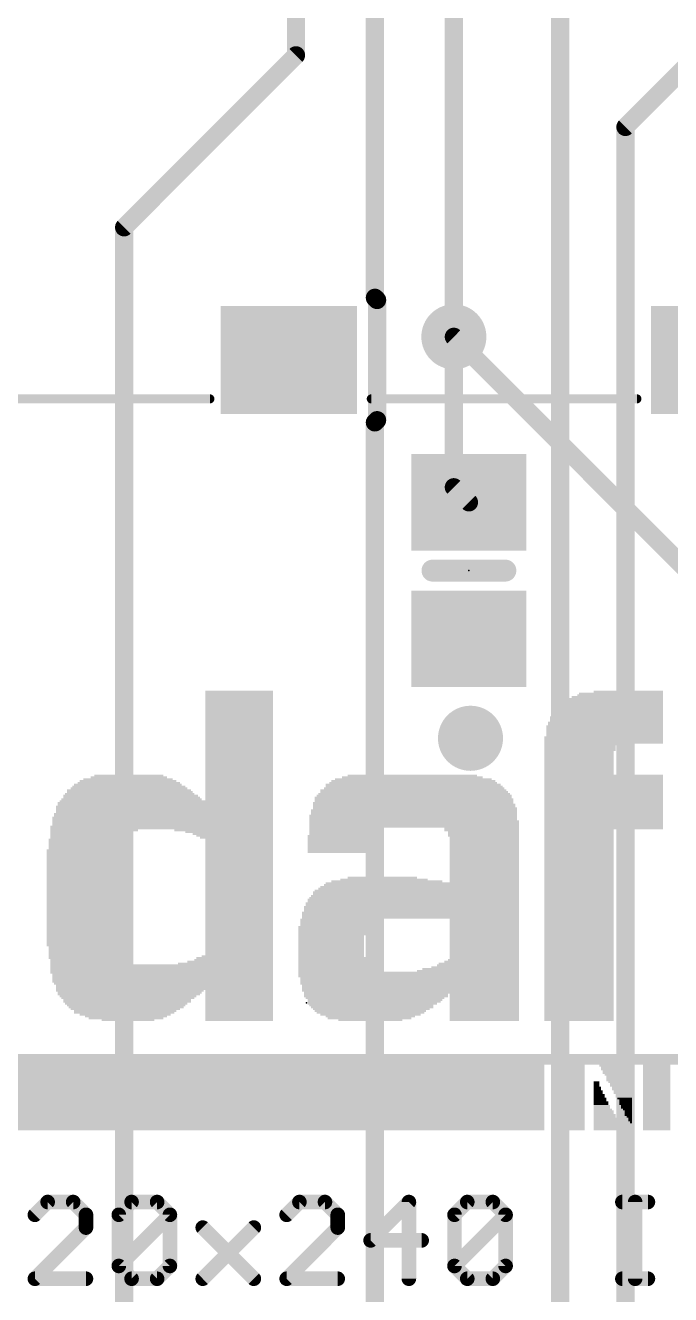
# Model space of a CAD drawing. Extents: x -0.1 to 35.7, y -0.1 to 59.2.
# Drawn here: x 13.23 to 22.22, y 30.23 to 47.9 of the extents above; entities that cross this region are included whole.
import ezdxf

# ---------------------------------------------------------------- set-up
doc = ezdxf.new("R2010")
doc.units = 0
for name, color, linetype in [('1', 12, 'CONTINUOUS'), ('16', 5, 'CONTINUOUS'), ('18', 110, 'CONTINUOUS'), ('21', 40, 'CONTINUOUS'), ('23', 40, 'CONTINUOUS'), ('24', 6, 'CONTINUOUS'), ('29', 253, 'CONTINUOUS')]:
    doc.layers.add(name, color=color, linetype=linetype)

# ---------------------------------------------------------------- blocks, each defined once
blk = doc.blocks.new('RECT')
blk.add_solid([(-0.5, -0.5), (0.5, -0.5), (-0.5, 0.5), (0.5, 0.5)])
blk = doc.blocks.new('ROUNDV')
at = {"const_width": 0.5}
blk.add_lwpolyline([(0, -0.25, 1), (0, 0.25, 1), (0, -0.25)], format="xyb", dxfattribs=at)

msp = doc.modelspace()

# ---------------------------------------------------------------- linework, layer by layer
at = {"layer": '1', "const_width": 0.254}
for points in [[(19.199, 53.837), (19.199, 43.561)], [(18.099, 53.437), (18.099, 44.104)], [(16.999, 53.037), (16.999, 47.479)], [(20.68, 52.04), (20.68, 24.913)], [(16.999, 47.479), (14.605, 45.085)], [(22.499, 47.391), (21.59, 46.482)], [(21.59, 29.9836), (21.59, 46.482)], [(14.605, 45.085), (14.605, 17.272)], [(18.099, 44.104), (18.1292, 44.0738)], [(18.1292, 44.0738), (18.1292, 42.4002)], [(19.199, 43.561), (19.199, 41.467)], [(18.1292, 42.4002), (18.099, 42.37)], [(18.099, 42.37), (18.099, 26.2748)], [(19.199, 41.467), (19.409, 41.257)]]:
    msp.add_lwpolyline(points, dxfattribs=at)
at = {"layer": '1', "const_width": 0.127}
for points in [[(16.9355, 47.479, 1), (17.0625, 47.479)], [(17.0439, 47.4341, 1), (16.9541, 47.5239)], [(21.6535, 46.482, 1), (21.5265, 46.482)], [(21.5451, 46.5269, 1), (21.6349, 46.4371)], [(14.6685, 45.085, 1), (14.5415, 45.085)], [(14.5601, 45.1299, 1), (14.6499, 45.0401)], [(18.1439, 44.1489, 1), (18.0541, 44.0591)], [(18.0355, 44.104, 1), (18.1625, 44.104)], [(18.1927, 44.0738, 1), (18.0657, 44.0738)], [(18.0843, 44.0289, 1), (18.1741, 44.1187)], [(19.2625, 43.561, 1), (19.1355, 43.561)], [(19.1355, 43.561, 1), (19.2625, 43.561)], [(18.1625, 42.37, 1), (18.0355, 42.37)], [(18.0541, 42.4149, 1), (18.1439, 42.3251)], [(18.0657, 42.4002, 1), (18.1927, 42.4002)], [(18.1741, 42.3553, 1), (18.0843, 42.4451)], [(19.2439, 41.5119, 1), (19.1541, 41.4221)], [(19.1355, 41.467, 1), (19.2625, 41.467)], [(19.3641, 41.2121, 1), (19.4539, 41.3019)]]:
    msp.add_lwpolyline(points, format="xyb", dxfattribs=at)
at = {"layer": '16', "const_width": 0.254}
msp.add_lwpolyline([(23.749, 39.011), (19.199, 43.561)], dxfattribs=at)
at = {"layer": '16', "const_width": 0.127}
msp.add_lwpolyline([(19.2439, 43.6059, 1), (19.1541, 43.5161)], format="xyb", dxfattribs=at)
at = {"layer": '21'}
for points, const_width in [([(15.799, 42.697), (10.749, 42.697)], 0.127), ([(21.749, 42.697), (18.049, 42.697)], 0.127), ([(19.917, 40.307), (18.901, 40.307)], 0.3048), ([(13.539, 31.5188), (13.3611, 31.3409)], 0.2032), ([(13.8949, 31.5188), (13.539, 31.5188)], 0.2032), ([(14.0729, 31.3409), (13.8949, 31.5188)], 0.2032), ([(14.5305, 31.3409), (14.7084, 31.5188)], 0.2032), ([(14.7084, 31.5188), (15.0643, 31.5188)], 0.2032), ([(15.0643, 31.5188), (15.2423, 31.3409)], 0.2032), ([(17.0472, 31.5188), (16.8693, 31.3409)], 0.2032), ([(17.4031, 31.5188), (17.0472, 31.5188)], 0.2032), ([(17.5811, 31.3409), (17.4031, 31.5188)], 0.2032), ([(18.5725, 31.5188), (18.0387, 30.985)], 0.2032), ([(18.5725, 30.4511), (18.5725, 31.5188)], 0.2032), ([(19.2081, 31.3409), (19.386, 31.5188)], 0.2032), ([(19.386, 31.5188), (19.7419, 31.5188)], 0.2032), ([(19.7419, 31.5188), (19.9199, 31.3409)], 0.2032), ([(21.5469, 31.5188), (21.9028, 31.5188)], 0.2032), ([(21.7248, 30.4511), (21.7248, 31.5188)], 0.2032), ([(14.0729, 31.1629), (14.0729, 31.3409)], 0.2032), ([(14.5305, 30.6291), (14.5305, 31.3409)], 0.2032), ([(14.5305, 30.6291), (15.2423, 31.3409)], 0.2032), ([(15.2423, 31.3409), (15.2423, 30.6291)], 0.2032), ([(17.5811, 31.1629), (17.5811, 31.3409)], 0.2032), ([(19.2081, 30.6291), (19.2081, 31.3409)], 0.2032), ([(19.2081, 30.6291), (19.9199, 31.3409)], 0.2032), ([(19.9199, 31.3409), (19.9199, 30.6291)], 0.2032), ([(13.3611, 30.4511), (14.0729, 31.1629)], 0.2032), ([(15.6999, 31.1629), (16.4117, 30.4511)], 0.2032), ([(15.6999, 30.4511), (16.4117, 31.1629)], 0.2032), ([(16.8693, 30.4511), (17.5811, 31.1629)], 0.2032), ([(18.0387, 30.985), (18.7505, 30.985)], 0.2032), ([(14.7084, 30.4511), (14.5305, 30.6291)], 0.2032), ([(15.2423, 30.6291), (15.0643, 30.4511)], 0.2032), ([(19.386, 30.4511), (19.2081, 30.6291)], 0.2032), ([(19.9199, 30.6291), (19.7419, 30.4511)], 0.2032), ([(14.0729, 30.4511), (13.3611, 30.4511)], 0.2032), ([(15.0643, 30.4511), (14.7084, 30.4511)], 0.2032), ([(17.5811, 30.4511), (16.8693, 30.4511)], 0.2032), ([(19.7419, 30.4511), (19.386, 30.4511)], 0.2032), ([(21.5469, 30.4511), (21.9028, 30.4511)], 0.2032)]:
    msp.add_lwpolyline(points, dxfattribs=dict(at, const_width=const_width))
for points, const_width in [([(15.799, 42.6653, 1), (15.799, 42.7288)], 0.0635), ([(18.049, 42.7288, 1), (18.049, 42.6653)], 0.0635), ([(21.749, 42.6653, 1), (21.749, 42.7288)], 0.0635), ([(18.901, 40.3832, 1), (18.901, 40.2308)], 0.1524), ([(19.917, 40.2308, 1), (19.917, 40.3832)], 0.1524), ([(13.539, 31.5696, 1), (13.539, 31.468)], 0.1016), ([(13.575, 31.4829, 1), (13.5031, 31.5547)], 0.1016), ([(13.9309, 31.5547, 1), (13.859, 31.4829)], 0.1016), ([(13.8949, 31.468, 1), (13.8949, 31.5696)], 0.1016), ([(14.7084, 31.5696, 1), (14.7084, 31.468)], 0.1016), ([(14.7444, 31.4829, 1), (14.6725, 31.5547)], 0.1016), ([(15.1003, 31.5547, 1), (15.0284, 31.4829)], 0.1016), ([(15.0643, 31.468, 1), (15.0643, 31.5696)], 0.1016), ([(17.0472, 31.5696, 1), (17.0472, 31.468)], 0.1016), ([(17.0831, 31.4829, 1), (17.0113, 31.5547)], 0.1016), ([(17.4391, 31.5547, 1), (17.3672, 31.4829)], 0.1016), ([(17.4031, 31.468, 1), (17.4031, 31.5696)], 0.1016), ([(18.6233, 31.5188, 1), (18.5217, 31.5188)], 0.1016), ([(18.6085, 31.4829, 1), (18.5366, 31.5547)], 0.1016), ([(19.386, 31.5696, 1), (19.386, 31.468)], 0.1016), ([(19.4219, 31.4829, 1), (19.3501, 31.5547)], 0.1016), ([(19.7778, 31.5547, 1), (19.706, 31.4829)], 0.1016), ([(19.7419, 31.468, 1), (19.7419, 31.5696)], 0.1016), ([(21.5469, 31.5696, 1), (21.5469, 31.468)], 0.1016), ([(21.7756, 31.5188, 1), (21.674, 31.5188)], 0.1016), ([(21.9028, 31.468, 1), (21.9028, 31.5696)], 0.1016), ([(13.3252, 31.3768, 1), (13.397, 31.3049)], 0.1016), ([(14.1237, 31.3409, 1), (14.0221, 31.3409)], 0.1016), ([(14.037, 31.3049, 1), (14.1088, 31.3768)], 0.1016), ([(14.5813, 31.3409, 1), (14.4797, 31.3409)], 0.1016), ([(14.4946, 31.3768, 1), (14.5664, 31.3049)], 0.1016), ([(15.2931, 31.3409, 1), (15.1915, 31.3409)], 0.1016), ([(15.2782, 31.3049, 1), (15.2064, 31.3768)], 0.1016), ([(15.2064, 31.3049, 1), (15.2782, 31.3768)], 0.1016), ([(16.8334, 31.3768, 1), (16.9052, 31.3049)], 0.1016), ([(17.6319, 31.3409, 1), (17.5303, 31.3409)], 0.1016), ([(17.5452, 31.3049, 1), (17.617, 31.3768)], 0.1016), ([(19.2589, 31.3409, 1), (19.1573, 31.3409)], 0.1016), ([(19.1722, 31.3768, 1), (19.244, 31.3049)], 0.1016), ([(19.9707, 31.3409, 1), (19.8691, 31.3409)], 0.1016), ([(19.9558, 31.3049, 1), (19.884, 31.3768)], 0.1016), ([(19.884, 31.3049, 1), (19.9558, 31.3768)], 0.1016), ([(14.0221, 31.1629, 1), (14.1237, 31.1629)], 0.1016), ([(14.1088, 31.127, 1), (14.037, 31.1988)], 0.1016), ([(15.7358, 31.1988, 1), (15.664, 31.127)], 0.1016), ([(16.4476, 31.127, 1), (16.3758, 31.1988)], 0.1016), ([(17.5303, 31.1629, 1), (17.6319, 31.1629)], 0.1016), ([(17.617, 31.127, 1), (17.5452, 31.1988)], 0.1016), ([(18.0387, 31.0358, 1), (18.0387, 30.9342)], 0.1016), ([(18.0028, 31.0209, 1), (18.0746, 30.949)], 0.1016), ([(18.7505, 30.9342, 1), (18.7505, 31.0358)], 0.1016), ([(14.5664, 30.665, 1), (14.4946, 30.5931)], 0.1016), ([(14.4946, 30.665, 1), (14.5664, 30.5931)], 0.1016), ([(14.4797, 30.6291, 1), (14.5813, 30.6291)], 0.1016), ([(15.1915, 30.6291, 1), (15.2931, 30.6291)], 0.1016), ([(15.2782, 30.5931, 1), (15.2064, 30.665)], 0.1016), ([(19.244, 30.665, 1), (19.1722, 30.5931)], 0.1016), ([(19.1722, 30.665, 1), (19.244, 30.5931)], 0.1016), ([(19.1573, 30.6291, 1), (19.2589, 30.6291)], 0.1016), ([(19.8691, 30.6291, 1), (19.9707, 30.6291)], 0.1016), ([(19.9558, 30.5931, 1), (19.884, 30.665)], 0.1016), ([(13.3611, 30.5019, 1), (13.3611, 30.4003)], 0.1016), ([(13.3252, 30.487, 1), (13.397, 30.4152)], 0.1016), ([(14.0729, 30.4003, 1), (14.0729, 30.5019)], 0.1016), ([(14.7084, 30.5019, 1), (14.7084, 30.4003)], 0.1016), ([(14.6725, 30.4152, 1), (14.7444, 30.487)], 0.1016), ([(15.0284, 30.487, 1), (15.1003, 30.4152)], 0.1016), ([(15.0643, 30.4003, 1), (15.0643, 30.5019)], 0.1016), ([(15.664, 30.487, 1), (15.7358, 30.4152)], 0.1016), ([(16.3758, 30.4152, 1), (16.4476, 30.487)], 0.1016), ([(16.8693, 30.5019, 1), (16.8693, 30.4003)], 0.1016), ([(16.8334, 30.487, 1), (16.9052, 30.4152)], 0.1016), ([(17.5811, 30.4003, 1), (17.5811, 30.5019)], 0.1016), ([(18.5217, 30.4511, 1), (18.6233, 30.4511)], 0.1016), ([(19.386, 30.5019, 1), (19.386, 30.4003)], 0.1016), ([(19.3501, 30.4152, 1), (19.4219, 30.487)], 0.1016), ([(19.706, 30.487, 1), (19.7778, 30.4152)], 0.1016), ([(19.7419, 30.4003, 1), (19.7419, 30.5019)], 0.1016), ([(21.5469, 30.5019, 1), (21.5469, 30.4003)], 0.1016), ([(21.674, 30.4511, 1), (21.7756, 30.4511)], 0.1016), ([(21.9028, 30.4003, 1), (21.9028, 30.5019)], 0.1016)]:
    msp.add_lwpolyline(points, format="xyb", dxfattribs=dict(at, const_width=const_width))
at = {"layer": '23'}
msp.add_point((19.409, 40.307), dxfattribs=at)
at = {"layer": '24'}
msp.add_point((17.145, 34.29), dxfattribs=at)

# ---------------------------------------------------------------- block references
at = {"layer": '1', "rotation": 270}
for p, xscale, yscale in [((16.899, 43.237), 1.4, 1.8), ((22.899, 43.237), 1.4, 1.8), ((19.409, 41.257), 1.24, 1.5), ((19.409, 39.357), 1.24, 1.5)]:
    msp.add_blockref('RECT', p, dxfattribs=dict(at, xscale=xscale, yscale=yscale))
at = {"layer": '18', "xscale": 0.9064, "yscale": 0.9064}
for p in [(19.199, 43.561), (19.199, 43.561), (19.431, 37.973), (19.431, 37.973)]:
    msp.add_blockref('ROUNDV', p, dxfattribs=at)
at = {"layer": '21', "yscale": 0.0254}
for p, xscale in [((16.2072, 38.623), 0.9398), ((16.2072, 38.5976), 0.9398), ((16.2072, 38.5722), 0.9398), ((16.2072, 38.5468), 0.9398), ((16.2072, 38.5214), 0.9398), ((21.4396, 38.5214), 1.3462), ((21.4777, 38.5468), 1.27), ((21.5158, 38.5722), 1.1938), ((21.5285, 38.5976), 1.1684), ((21.6301, 38.623), 0.9652), ((16.2072, 38.496), 0.9398), ((16.2072, 38.4706), 0.9398), ((16.2072, 38.4452), 0.9398), ((16.2072, 38.4198), 0.9398), ((16.2072, 38.3944), 0.9398), ((16.2072, 38.369), 0.9398), ((16.2072, 38.3436), 0.9398), ((21.3507, 38.3436), 1.524), ((21.3634, 38.369), 1.4986), ((21.3761, 38.3944), 1.4732), ((21.3888, 38.4198), 1.4478), ((21.4015, 38.4452), 1.4224), ((21.4142, 38.4706), 1.397), ((21.4396, 38.496), 1.3462), ((16.2072, 38.3182), 0.9398), ((16.2072, 38.2928), 0.9398), ((16.2072, 38.2674), 0.9398), ((16.2072, 38.242), 0.9398), ((16.2072, 38.2166), 0.9398), ((16.2072, 38.1912), 0.9398), ((16.2072, 38.1658), 0.9398), ((21.3126, 38.1912), 1.6002), ((21.3126, 38.1658), 1.6002), ((21.3253, 38.2674), 1.5748), ((21.3253, 38.242), 1.5748), ((21.3253, 38.2166), 1.5748), ((21.338, 38.3182), 1.5494), ((21.338, 38.2928), 1.5494), ((16.2072, 38.1404), 0.9398), ((16.2072, 38.115), 0.9398), ((16.2072, 38.0896), 0.9398), ((16.2072, 38.0642), 0.9398), ((16.2072, 38.0388), 0.9398), ((16.2072, 38.0134), 0.9398), ((16.2072, 37.988), 0.9398), ((21.2872, 37.988), 1.651), ((21.2999, 38.1404), 1.6256), ((21.2999, 38.115), 1.6256), ((21.2999, 38.0896), 1.6256), ((21.2999, 38.0642), 1.6256), ((21.2999, 38.0388), 1.6256), ((21.2999, 38.0134), 1.6256), ((16.2072, 37.9626), 0.9398), ((16.2072, 37.9372), 0.9398), ((16.2072, 37.9118), 0.9398), ((16.2072, 37.8864), 0.9398), ((16.2072, 37.861), 0.9398), ((16.2072, 37.8356), 0.9398), ((16.2072, 37.8102), 0.9398), ((21.2872, 37.9626), 1.651), ((21.2872, 37.9372), 1.651), ((21.2872, 37.9118), 1.651), ((20.9951, 37.8864), 1.0668), ((20.957, 37.861), 0.9906), ((20.957, 37.8356), 0.9906), ((20.957, 37.8102), 0.9906), ((16.2072, 37.7848), 0.9398), ((16.2072, 37.7594), 0.9398), ((16.2072, 37.734), 0.9398), ((16.2072, 37.7086), 0.9398), ((16.2072, 37.6832), 0.9398), ((16.2072, 37.6578), 0.9398), ((16.2072, 37.6324), 0.9398), ((20.9443, 37.7848), 0.9652), ((20.9443, 37.7594), 0.9652), ((20.9443, 37.734), 0.9652), ((20.9443, 37.7086), 0.9652), ((20.9443, 37.6832), 0.9652), ((20.9443, 37.6578), 0.9652), ((20.9443, 37.6324), 0.9652), ((14.6705, 37.4546), 0.9652), ((16.2072, 37.607), 0.9398), ((16.2072, 37.5816), 0.9398), ((16.2072, 37.5562), 0.9398), ((16.2072, 37.5308), 0.9398), ((16.2072, 37.5054), 0.9398), ((16.2072, 37.48), 0.9398), ((16.2072, 37.4546), 0.9398), ((18.6202, 37.4546), 1.8034), ((20.9443, 37.607), 0.9652), ((20.9443, 37.5816), 0.9652), ((20.9443, 37.5562), 0.9652), ((20.9443, 37.5308), 0.9652), ((20.9443, 37.5054), 0.9652), ((20.9443, 37.48), 0.9652), ((21.2872, 37.4546), 1.651), ((14.6705, 37.2768), 1.6256), ((14.6705, 37.3022), 1.5748), ((14.6578, 37.3276), 1.4986), ((14.6705, 37.353), 1.4224), ((14.6578, 37.3784), 1.3462), ((14.6578, 37.4038), 1.2446), ((14.6705, 37.4292), 1.0668), ((16.2072, 37.4292), 0.9398), ((16.2072, 37.4038), 0.9398), ((16.2072, 37.3784), 0.9398), ((16.2072, 37.353), 0.9398), ((16.2072, 37.3276), 0.9398), ((16.2072, 37.3022), 0.9398), ((16.2072, 37.2768), 0.9398), ((18.6456, 37.2768), 2.5146), ((18.6329, 37.3276), 2.4384), ((18.6456, 37.3022), 2.4638), ((18.6329, 37.353), 2.3368), ((18.6329, 37.3784), 2.286), ((18.6329, 37.4038), 2.1844), ((18.6202, 37.4292), 1.9558), ((21.2872, 37.4292), 1.651), ((21.2872, 37.4038), 1.651), ((21.2872, 37.3784), 1.651), ((21.2872, 37.353), 1.651), ((21.2872, 37.3276), 1.651), ((21.2872, 37.3022), 1.651), ((21.2872, 37.2768), 1.651), ((15.1912, 37.099), 2.9718), ((14.7086, 37.1244), 1.9558), ((14.6959, 37.1752), 1.8796), ((14.7086, 37.1498), 1.905), ((14.6832, 37.2006), 1.8034), ((14.6705, 37.2514), 1.7272), ((14.6832, 37.226), 1.7526), ((16.2072, 37.2514), 0.9398), ((16.2072, 37.226), 0.9398), ((16.2072, 37.2006), 0.9398), ((16.2072, 37.1752), 0.9398), ((16.2072, 37.1498), 0.9398), ((16.2072, 37.1244), 0.9398), ((18.6329, 37.1498), 2.7432), ((18.6456, 37.1244), 2.7686), ((18.6456, 37.099), 2.7686), ((18.6456, 37.1752), 2.7178), ((18.6456, 37.2006), 2.667), ((18.6329, 37.2514), 2.5908), ((18.6456, 37.226), 2.6162), ((21.2872, 37.2514), 1.651), ((21.2872, 37.226), 1.651), ((21.2872, 37.2006), 1.651), ((21.2872, 37.1752), 1.651), ((21.2872, 37.1498), 1.651), ((21.2872, 37.1244), 1.651), ((21.2872, 37.099), 1.651), ((15.1531, 36.9212), 3.048), ((15.1658, 37.0228), 3.0226), ((15.1658, 36.9974), 3.0226), ((15.1658, 36.972), 3.0226), ((15.1658, 36.9466), 3.0226), ((15.1785, 37.0736), 2.9972), ((15.1785, 37.0482), 2.9972), ((18.6456, 36.972), 2.8702), ((18.6456, 36.9466), 2.8702), ((18.6456, 36.9212), 2.8702), ((18.6329, 37.0736), 2.794), ((18.6456, 37.0482), 2.8194), ((18.6456, 37.0228), 2.8194), ((18.6583, 36.9974), 2.8448), ((21.2872, 37.0736), 1.651), ((21.2872, 37.0482), 1.651), ((21.2872, 37.0228), 1.651), ((21.2872, 36.9974), 1.651), ((21.2872, 36.972), 1.651), ((21.2872, 36.9466), 1.651), ((21.2872, 36.9212), 1.651), ((15.1277, 36.7434), 3.0988), ((15.1404, 36.8704), 3.0734), ((15.1404, 36.845), 3.0734), ((15.1404, 36.8196), 3.0734), ((15.1404, 36.7942), 3.0734), ((15.1404, 36.7688), 3.0734), ((15.1531, 36.8958), 3.048), ((18.6329, 36.8958), 2.8956), ((18.6329, 36.8704), 2.8956), ((18.6329, 36.845), 2.8956), ((18.6456, 36.8196), 2.921), ((18.6456, 36.7942), 2.921), ((18.6456, 36.7688), 2.921), ((18.6456, 36.7434), 2.921), ((21.2872, 36.8958), 1.651), ((21.2872, 36.8704), 1.651), ((21.2872, 36.845), 1.651), ((21.2872, 36.8196), 1.651), ((21.2872, 36.7942), 1.651), ((21.2872, 36.7688), 1.651), ((21.2872, 36.7434), 1.651), ((14.0482, 36.5656), 0.9906), ((15.1277, 36.718), 3.0988), ((14.1879, 36.6926), 1.2192), ((14.1117, 36.6672), 1.0668), ((14.099, 36.6418), 1.0414), ((14.0863, 36.6164), 1.016), ((14.0736, 36.591), 0.9906), ((15.9913, 36.6926), 1.3716), ((16.0675, 36.6672), 1.2192), ((16.1183, 36.6418), 1.1176), ((16.1437, 36.6164), 1.0668), ((16.1691, 36.591), 1.016), ((16.2072, 36.5656), 0.9398), ((17.6296, 36.6164), 0.9398), ((17.6296, 36.591), 0.9398), ((17.6296, 36.5656), 0.9398), ((17.6804, 36.718), 0.9906), ((17.6677, 36.6926), 0.9652), ((17.655, 36.6672), 0.9398), ((17.6423, 36.6418), 0.9144), ((19.5854, 36.718), 1.0414), ((19.5854, 36.6926), 1.0414), ((19.6108, 36.6672), 0.9906), ((19.6108, 36.6418), 0.9906), ((19.6108, 36.6164), 0.9906), ((19.6235, 36.591), 0.9652), ((19.6235, 36.5656), 0.9652), ((21.2872, 36.718), 1.651), ((20.9443, 36.6926), 0.9652), ((20.9443, 36.6672), 0.9652), ((20.9443, 36.6418), 0.9652), ((20.9443, 36.6164), 0.9652), ((20.9443, 36.591), 0.9652), ((20.9443, 36.5656), 0.9652), ((14.0101, 36.4132), 0.9652), ((14.0101, 36.3878), 0.9652), ((14.0482, 36.5402), 0.9906), ((14.0482, 36.5148), 0.9906), ((14.0355, 36.4894), 0.9652), ((14.0355, 36.464), 0.9652), ((14.0355, 36.4386), 0.9652), ((16.2072, 36.5402), 0.9398), ((16.2072, 36.5148), 0.9398), ((16.2072, 36.4894), 0.9398), ((16.2072, 36.464), 0.9398), ((16.2072, 36.4386), 0.9398), ((16.2072, 36.4132), 0.9398), ((16.2072, 36.3878), 0.9398), ((17.6296, 36.5402), 0.9398), ((17.6169, 36.5148), 0.9144), ((17.6169, 36.4894), 0.9144), ((17.6169, 36.464), 0.9144), ((17.6169, 36.4386), 0.9144), ((17.6169, 36.4132), 0.9144), ((17.6169, 36.3878), 0.9144), ((19.6235, 36.5402), 0.9652), ((19.6235, 36.5148), 0.9652), ((19.6235, 36.4894), 0.9652), ((19.6235, 36.464), 0.9652), ((19.6235, 36.4386), 0.9652), ((19.6235, 36.4132), 0.9652), ((19.6235, 36.3878), 0.9652), ((20.9443, 36.5402), 0.9652), ((20.9443, 36.5148), 0.9652), ((20.9443, 36.4894), 0.9652), ((20.9443, 36.464), 0.9652), ((20.9443, 36.4386), 0.9652), ((20.9443, 36.4132), 0.9652), ((20.9443, 36.3878), 0.9652), ((14.0101, 36.3624), 0.9652), ((14.0101, 36.337), 0.9652), ((14.0101, 36.3116), 0.9652), ((14.0101, 36.2862), 0.9652), ((14.0101, 36.2608), 0.9652), ((14.0101, 36.2354), 0.9652), ((14.0101, 36.21), 0.9652), ((16.2072, 36.3624), 0.9398), ((16.2072, 36.337), 0.9398), ((16.2072, 36.3116), 0.9398), ((16.2072, 36.2862), 0.9398), ((16.2072, 36.2608), 0.9398), ((16.2072, 36.2354), 0.9398), ((16.2072, 36.21), 0.9398), ((19.6235, 36.3624), 0.9652), ((19.6235, 36.337), 0.9652), ((19.6235, 36.3116), 0.9652), ((19.6235, 36.2862), 0.9652), ((19.6235, 36.2608), 0.9652), ((19.6235, 36.2354), 0.9652), ((19.6235, 36.21), 0.9652), ((20.9443, 36.3624), 0.9652), ((20.9443, 36.337), 0.9652), ((20.9443, 36.3116), 0.9652), ((20.9443, 36.2862), 0.9652), ((20.9443, 36.2608), 0.9652), ((20.9443, 36.2354), 0.9652), ((20.9443, 36.21), 0.9652), ((14.0101, 36.1846), 0.9652), ((14.0101, 36.1592), 0.9652), ((14.0101, 36.1338), 0.9652), ((14.0101, 36.1084), 0.9652), ((14.0101, 36.083), 0.9652), ((14.0101, 36.0576), 0.9652), ((14.0101, 36.0322), 0.9652), ((16.2072, 36.1846), 0.9398), ((16.2072, 36.1592), 0.9398), ((16.2072, 36.1338), 0.9398), ((16.2072, 36.1084), 0.9398), ((16.2072, 36.083), 0.9398), ((16.2072, 36.0576), 0.9398), ((16.2072, 36.0322), 0.9398), ((18.2011, 36.0322), 0.9652), ((19.6235, 36.1846), 0.9652), ((19.6235, 36.1592), 0.9652), ((19.6235, 36.1338), 0.9652), ((19.6235, 36.1084), 0.9652), ((19.6235, 36.083), 0.9652), ((19.6235, 36.0576), 0.9652), ((19.6235, 36.0322), 0.9652), ((20.9443, 36.1846), 0.9652), ((20.9443, 36.1592), 0.9652), ((20.9443, 36.1338), 0.9652), ((20.9443, 36.1084), 0.9652), ((20.9443, 36.083), 0.9652), ((20.9443, 36.0576), 0.9652), ((20.9443, 36.0322), 0.9652), ((14.0101, 36.0068), 0.9652), ((14.0101, 35.9814), 0.9652), ((14.0101, 35.956), 0.9652), ((14.0101, 35.9306), 0.9652), ((14.0101, 35.9052), 0.9652), ((14.0101, 35.8798), 0.9652), ((14.0101, 35.8544), 0.9652), ((16.2072, 36.0068), 0.9398), ((16.2072, 35.9814), 0.9398), ((16.2072, 35.956), 0.9398), ((16.2072, 35.9306), 0.9398), ((16.2072, 35.9052), 0.9398), ((16.2072, 35.8798), 0.9398), ((16.2072, 35.8544), 0.9398), ((18.6837, 35.8544), 2.8448), ((18.7091, 35.8798), 2.794), ((18.7218, 35.9052), 2.7686), ((18.7472, 35.9306), 2.7178), ((18.7599, 35.956), 2.6924), ((18.2646, 35.9814), 1.5494), ((18.2265, 36.0068), 1.2192), ((19.6235, 36.0068), 0.9652), ((19.6235, 35.9814), 0.9652), ((20.9443, 36.0068), 0.9652), ((20.9443, 35.9814), 0.9652), ((20.9443, 35.956), 0.9652), ((20.9443, 35.9306), 0.9652), ((20.9443, 35.9052), 0.9652), ((20.9443, 35.8798), 0.9652), ((20.9443, 35.8544), 0.9652), ((14.0101, 35.829), 0.9652), ((14.0101, 35.8036), 0.9652), ((14.0101, 35.7782), 0.9652), ((14.0101, 35.7528), 0.9652), ((14.0101, 35.7274), 0.9652), ((14.0101, 35.702), 0.9652), ((14.0101, 35.6766), 0.9652), ((16.2072, 35.829), 0.9398), ((16.2072, 35.8036), 0.9398), ((16.2072, 35.7782), 0.9398), ((16.2072, 35.7528), 0.9398), ((16.2072, 35.7274), 0.9398), ((16.2072, 35.702), 0.9398), ((16.2072, 35.6766), 0.9398), ((18.6202, 35.6766), 2.9718), ((18.6329, 35.7274), 2.9464), ((18.6329, 35.702), 2.9464), ((18.6456, 35.7528), 2.921), ((18.6583, 35.7782), 2.8956), ((18.671, 35.829), 2.8702), ((18.671, 35.8036), 2.8702), ((20.9443, 35.829), 0.9652), ((20.9443, 35.8036), 0.9652), ((20.9443, 35.7782), 0.9652), ((20.9443, 35.7528), 0.9652), ((20.9443, 35.7274), 0.9652), ((20.9443, 35.702), 0.9652), ((20.9443, 35.6766), 0.9652), ((14.0101, 35.6512), 0.9652), ((14.0101, 35.6258), 0.9652), ((14.0101, 35.6004), 0.9652), ((14.0101, 35.575), 0.9652), ((14.0101, 35.5496), 0.9652), ((14.0101, 35.5242), 0.9652), ((14.0101, 35.4988), 0.9652), ((16.2072, 35.6512), 0.9398), ((16.2072, 35.6258), 0.9398), ((16.2072, 35.6004), 0.9398), ((16.2072, 35.575), 0.9398), ((16.2072, 35.5496), 0.9398), ((16.2072, 35.5242), 0.9398), ((16.2072, 35.4988), 0.9398), ((18.5948, 35.5496), 3.0226), ((18.5948, 35.5242), 3.0226), ((18.5948, 35.4988), 3.0226), ((18.6075, 35.6258), 2.9972), ((18.6075, 35.6004), 2.9972), ((18.6075, 35.575), 2.9972), ((18.6202, 35.6512), 2.9718), ((20.9443, 35.6512), 0.9652), ((20.9443, 35.6258), 0.9652), ((20.9443, 35.6004), 0.9652), ((20.9443, 35.575), 0.9652), ((20.9443, 35.5496), 0.9652), ((20.9443, 35.5242), 0.9652), ((20.9443, 35.4988), 0.9652), ((14.0101, 35.4734), 0.9652), ((14.0101, 35.448), 0.9652), ((14.0101, 35.4226), 0.9652), ((14.0101, 35.3972), 0.9652), ((14.0101, 35.3718), 0.9652), ((14.0101, 35.3464), 0.9652), ((14.0101, 35.321), 0.9652), ((16.2072, 35.4734), 0.9398), ((16.2072, 35.448), 0.9398), ((16.2072, 35.4226), 0.9398), ((16.2072, 35.3972), 0.9398), ((16.2072, 35.3718), 0.9398), ((16.2072, 35.3464), 0.9398), ((16.2072, 35.321), 0.9398), ((17.5153, 35.3464), 0.9652), ((17.5153, 35.321), 0.9652), ((17.6169, 35.448), 1.1176), ((17.5788, 35.4226), 1.0414), ((17.5534, 35.3972), 0.9906), ((17.5407, 35.3718), 0.9652), ((18.5948, 35.4734), 3.0226), ((19.6235, 35.448), 0.9652), ((19.6235, 35.4226), 0.9652), ((19.6235, 35.3972), 0.9652), ((19.6235, 35.3718), 0.9652), ((19.6235, 35.3464), 0.9652), ((19.6235, 35.321), 0.9652), ((20.9443, 35.4734), 0.9652), ((20.9443, 35.448), 0.9652), ((20.9443, 35.4226), 0.9652), ((20.9443, 35.3972), 0.9652), ((20.9443, 35.3718), 0.9652), ((20.9443, 35.3464), 0.9652), ((20.9443, 35.321), 0.9652), ((14.0101, 35.2956), 0.9652), ((14.0101, 35.2702), 0.9652), ((14.0101, 35.2448), 0.9652), ((14.0101, 35.2194), 0.9652), ((14.0101, 35.194), 0.9652), ((14.0101, 35.1686), 0.9652), ((14.0101, 35.1432), 0.9652), ((16.2072, 35.2956), 0.9398), ((16.2072, 35.2702), 0.9398), ((16.2072, 35.2448), 0.9398), ((16.2072, 35.2194), 0.9398), ((16.2072, 35.194), 0.9398), ((16.2072, 35.1686), 0.9398), ((16.2072, 35.1432), 0.9398), ((17.5026, 35.2956), 0.9398), ((17.5026, 35.2702), 0.9398), ((17.5026, 35.2448), 0.9398), ((17.4899, 35.2194), 0.9144), ((17.4899, 35.194), 0.9144), ((17.4899, 35.1686), 0.9144), ((17.4899, 35.1432), 0.9144), ((19.6235, 35.2956), 0.9652), ((19.6235, 35.2702), 0.9652), ((19.6235, 35.2448), 0.9652), ((19.6235, 35.2194), 0.9652), ((19.6235, 35.194), 0.9652), ((19.6235, 35.1686), 0.9652), ((19.6235, 35.1432), 0.9652), ((20.9443, 35.2956), 0.9652), ((20.9443, 35.2702), 0.9652), ((20.9443, 35.2448), 0.9652), ((20.9443, 35.2194), 0.9652), ((20.9443, 35.194), 0.9652), ((20.9443, 35.1686), 0.9652), ((20.9443, 35.1432), 0.9652), ((14.0101, 35.1178), 0.9652), ((14.0101, 35.0924), 0.9652), ((14.0355, 35.067), 0.9652), ((14.0355, 35.0416), 0.9652), ((14.0482, 35.0162), 0.9906), ((14.0482, 34.9908), 0.9906), ((14.0482, 34.9654), 0.9906), ((16.2072, 35.1178), 0.9398), ((16.2072, 35.0924), 0.9398), ((16.2072, 35.067), 0.9398), ((16.2072, 35.0416), 0.9398), ((16.2072, 35.0162), 0.9398), ((16.2072, 34.9908), 0.9398), ((16.2072, 34.9654), 0.9398), ((17.4899, 35.1178), 0.9144), ((17.4899, 35.0924), 0.9144), ((17.4899, 35.067), 0.9144), ((17.4899, 35.0416), 0.9144), ((17.4899, 35.0162), 0.9144), ((17.4899, 34.9908), 0.9144), ((17.4899, 34.9654), 0.9144), ((19.6235, 35.1178), 0.9652), ((19.6235, 35.0924), 0.9652), ((19.6235, 35.067), 0.9652), ((19.6235, 35.0416), 0.9652), ((19.6235, 35.0162), 0.9652), ((19.6235, 34.9908), 0.9652), ((19.6235, 34.9654), 0.9652), ((20.9443, 35.1178), 0.9652), ((20.9443, 35.0924), 0.9652), ((20.9443, 35.067), 0.9652), ((20.9443, 35.0416), 0.9652), ((20.9443, 35.0162), 0.9652), ((20.9443, 34.9908), 0.9652), ((20.9443, 34.9654), 0.9652), ((14.0609, 34.94), 1.016), ((14.0609, 34.9146), 1.016), ((14.0863, 34.8892), 1.016), ((14.099, 34.8638), 1.0414), ((14.1498, 34.8384), 1.143), ((15.1277, 34.813), 3.0988), ((16.0167, 34.8384), 1.3208), ((16.0802, 34.8638), 1.1938), ((16.131, 34.8892), 1.0922), ((16.1437, 34.9146), 1.0668), ((16.1818, 34.94), 0.9906), ((17.4899, 34.94), 0.9144), ((17.5026, 34.9146), 0.9398), ((17.5026, 34.8892), 0.9398), ((17.5026, 34.8638), 0.9398), ((17.5153, 34.8384), 0.9652), ((17.5153, 34.813), 0.9652), ((19.5346, 34.813), 1.143), ((19.5473, 34.8384), 1.1176), ((19.5854, 34.8638), 1.0414), ((19.6108, 34.8892), 0.9906), ((19.6235, 34.94), 0.9652), ((19.6235, 34.9146), 0.9652), ((20.9443, 34.94), 0.9652), ((20.9443, 34.9146), 0.9652), ((20.9443, 34.8892), 0.9652), ((20.9443, 34.8638), 0.9652), ((20.9443, 34.8384), 0.9652), ((20.9443, 34.813), 0.9652), ((15.1277, 34.7876), 3.0988), ((15.1277, 34.7622), 3.0988), ((15.1277, 34.7368), 3.0988), ((15.1277, 34.7114), 3.0988), ((15.1404, 34.686), 3.0734), ((15.1404, 34.6606), 3.0734), ((15.1404, 34.6352), 3.0734), ((17.528, 34.7876), 0.9906), ((17.5534, 34.7622), 1.0414), ((17.5661, 34.7368), 1.0668), ((18.5694, 34.7114), 3.0734), ((18.5694, 34.686), 3.0734), ((18.5694, 34.6606), 3.0734), ((18.5821, 34.6352), 3.048), ((19.3949, 34.7368), 1.4224), ((19.433, 34.7622), 1.3462), ((19.4965, 34.7876), 1.2192), ((20.9443, 34.7876), 0.9652), ((20.9443, 34.7622), 0.9652), ((20.9443, 34.7368), 0.9652), ((20.9443, 34.7114), 0.9652), ((20.9443, 34.686), 0.9652), ((20.9443, 34.6606), 0.9652), ((20.9443, 34.6352), 0.9652), ((15.1404, 34.6098), 3.0734), ((15.1404, 34.5844), 3.0734), ((15.1531, 34.559), 3.048), ((15.1658, 34.5336), 3.0226), ((15.1658, 34.5082), 3.0226), ((15.1658, 34.4828), 3.0226), ((14.6832, 34.4574), 2.0574), ((16.2072, 34.4574), 0.9398), ((18.5821, 34.6098), 3.048), ((18.5821, 34.5844), 3.048), ((18.5821, 34.559), 3.048), ((18.5948, 34.5336), 3.0226), ((18.5948, 34.5082), 3.0226), ((18.5948, 34.4828), 3.0226), ((18.5948, 34.4574), 3.0226), ((20.9443, 34.6098), 0.9652), ((20.9443, 34.5844), 0.9652), ((20.9443, 34.559), 0.9652), ((20.9443, 34.5336), 0.9652), ((20.9443, 34.5082), 0.9652), ((20.9443, 34.4828), 0.9652), ((20.9443, 34.4574), 0.9652), ((14.6832, 34.432), 2.0066), ((14.6705, 34.4066), 1.9812), ((14.6578, 34.3812), 1.905), ((14.6578, 34.3558), 1.8542), ((14.6451, 34.3304), 1.778), ((14.6451, 34.305), 1.778), ((14.6324, 34.2796), 1.7018), ((16.2072, 34.432), 0.9398), ((16.2072, 34.4066), 0.9398), ((16.2072, 34.3812), 0.9398), ((16.2072, 34.3558), 0.9398), ((16.2072, 34.3304), 0.9398), ((16.2072, 34.305), 0.9398), ((16.2072, 34.2796), 0.9398), ((18.6075, 34.432), 2.9972), ((18.1122, 34.4066), 2.0066), ((18.1122, 34.3812), 2.0066), ((18.0995, 34.3558), 1.9304), ((18.0995, 34.3304), 1.8796), ((18.0868, 34.305), 1.8542), ((18.0614, 34.2796), 1.8034), ((19.6235, 34.4066), 0.9652), ((19.6235, 34.3812), 0.9652), ((19.6235, 34.3558), 0.9652), ((19.6235, 34.3304), 0.9652), ((19.6235, 34.305), 0.9652), ((19.6235, 34.2796), 0.9652), ((20.9443, 34.432), 0.9652), ((20.9443, 34.4066), 0.9652), ((20.9443, 34.3812), 0.9652), ((20.9443, 34.3558), 0.9652), ((20.9443, 34.3304), 0.9652), ((20.9443, 34.305), 0.9652), ((20.9443, 34.2796), 0.9652), ((14.6324, 34.2542), 1.651), ((14.6324, 34.2288), 1.6002), ((14.6197, 34.2034), 1.524), ((14.6197, 34.178), 1.4224), ((14.607, 34.1526), 1.397), ((14.6197, 34.1272), 1.27), ((14.6324, 34.1018), 1.143), ((16.2072, 34.2542), 0.9398), ((16.2072, 34.2288), 0.9398), ((16.2072, 34.2034), 0.9398), ((16.2072, 34.178), 0.9398), ((16.2072, 34.1526), 0.9398), ((16.2072, 34.1272), 0.9398), ((16.2072, 34.1018), 0.9398), ((18.0487, 34.2542), 1.7272), ((18.0614, 34.2288), 1.7018), ((18.0487, 34.2034), 1.6256), ((18.036, 34.178), 1.5494), ((18.036, 34.1526), 1.4986), ((18.036, 34.1272), 1.397), ((18.036, 34.1018), 1.2446), ((19.6235, 34.2542), 0.9652), ((19.6235, 34.2288), 0.9652), ((19.6235, 34.2034), 0.9652), ((19.6235, 34.178), 0.9652), ((19.6235, 34.1526), 0.9652), ((19.6235, 34.1272), 0.9652), ((19.6235, 34.1018), 0.9652), ((20.9443, 34.2542), 0.9652), ((20.9443, 34.2288), 0.9652), ((20.9443, 34.2034), 0.9652), ((20.9443, 34.178), 0.9652), ((20.9443, 34.1526), 0.9652), ((20.9443, 34.1272), 0.9652), ((20.9443, 34.1018), 0.9652), ((14.6324, 34.0764), 1.0414), ((14.6578, 34.051), 0.7366), ((16.2072, 34.0764), 0.9398), ((16.2072, 34.051), 0.9398), ((18.0233, 34.0764), 1.1684), ((18.036, 34.051), 0.889), ((19.6235, 34.0764), 0.9652), ((19.6235, 34.051), 0.9652), ((20.9443, 34.0764), 0.9652), ((20.9443, 34.051), 0.9652), ((20.703, 33.5684), 21.209), ((20.703, 33.543), 21.209), ((20.703, 33.5176), 21.209), ((20.703, 33.4922), 21.209), ((20.703, 33.4668), 21.209), ((20.703, 33.4414), 21.209), ((15.2801, 33.416), 10.3632), ((15.2801, 33.3906), 10.3632), ((20.8173, 33.416), 0.4064), ((20.8173, 33.3906), 0.4064), ((21.4523, 33.416), 0.4572), ((21.465, 33.3906), 0.4318), ((22.0238, 33.416), 0.381), ((22.0238, 33.3906), 0.381), ((15.2801, 33.3652), 10.3632), ((15.2801, 33.3398), 10.3632), ((15.2801, 33.3144), 10.3632), ((15.2801, 33.289), 10.3632), ((15.2801, 33.2636), 10.3632), ((15.2801, 33.2382), 10.3632), ((15.2801, 33.2128), 10.3632), ((20.8173, 33.3652), 0.4064), ((20.8173, 33.3398), 0.4064), ((20.8173, 33.3144), 0.4064), ((20.8173, 33.289), 0.4064), ((20.8173, 33.2636), 0.4064), ((20.8173, 33.2382), 0.4064), ((20.8173, 33.2128), 0.4064), ((21.465, 33.3652), 0.4318), ((21.4777, 33.3398), 0.4064), ((21.4777, 33.3144), 0.4064), ((21.4904, 33.289), 0.381), ((21.5031, 33.2636), 0.3556), ((21.5031, 33.2382), 0.3556), ((21.5031, 33.2128), 0.3556), ((22.0238, 33.3652), 0.381), ((22.0238, 33.3398), 0.381), ((22.0238, 33.3144), 0.381), ((22.0238, 33.289), 0.381), ((22.0238, 33.2636), 0.381), ((22.0238, 33.2382), 0.381), ((22.0238, 33.2128), 0.381), ((15.2801, 33.1874), 10.3632), ((15.2801, 33.162), 10.3632), ((15.2801, 33.1366), 10.3632), ((15.2801, 33.1112), 10.3632), ((15.2801, 33.0858), 10.3632), ((15.2801, 33.0604), 10.3632), ((15.2801, 33.035), 10.3632), ((20.8173, 33.1874), 0.4064), ((20.8173, 33.162), 0.4064), ((20.8173, 33.1366), 0.4064), ((20.8173, 33.1112), 0.4064), ((20.8173, 33.0858), 0.4064), ((20.8173, 33.0604), 0.4064), ((20.8173, 33.035), 0.4064), ((21.1856, 33.1874), 0.0762), ((21.1856, 33.162), 0.0762), ((21.1856, 33.1366), 0.0762), ((21.1983, 33.1112), 0.1016), ((21.1983, 33.0858), 0.1016), ((21.211, 33.0604), 0.127), ((21.211, 33.035), 0.127), ((21.5158, 33.1874), 0.3302), ((21.5285, 33.162), 0.3048), ((21.5285, 33.1366), 0.3048), ((21.5412, 33.1112), 0.2794), ((21.5412, 33.0858), 0.2794), ((21.5539, 33.0604), 0.254), ((21.5539, 33.035), 0.254), ((22.0238, 33.1874), 0.381), ((22.0238, 33.162), 0.381), ((22.0238, 33.1366), 0.381), ((22.0238, 33.1112), 0.381), ((22.0238, 33.0858), 0.381), ((22.0238, 33.0604), 0.381), ((22.0238, 33.035), 0.381), ((15.2801, 33.0096), 10.3632), ((15.2801, 32.9842), 10.3632), ((15.2801, 32.9588), 10.3632), ((15.2801, 32.9334), 10.3632), ((15.2801, 32.908), 10.3632), ((15.2801, 32.8826), 10.3632), ((15.2801, 32.8572), 10.3632), ((20.8173, 33.0096), 0.4064), ((20.8173, 32.9842), 0.4064), ((20.8173, 32.9588), 0.4064), ((20.8173, 32.9334), 0.4064), ((20.8173, 32.908), 0.4064), ((20.8173, 32.8826), 0.4064), ((20.8173, 32.8572), 0.4064), ((21.2237, 33.0096), 0.1524), ((21.2237, 32.9842), 0.1524), ((21.2364, 32.9588), 0.1778), ((21.2364, 32.9334), 0.1778), ((21.2491, 32.908), 0.2032), ((21.2491, 32.8826), 0.2032), ((21.2618, 32.8572), 0.2286), ((21.5666, 33.0096), 0.2286), ((21.5666, 32.9842), 0.2286), ((21.5793, 32.9588), 0.2032), ((21.592, 32.9334), 0.1778), ((21.592, 32.908), 0.1778), ((21.592, 32.8826), 0.1778), ((21.6047, 32.8572), 0.1524), ((22.0238, 33.0096), 0.381), ((22.0238, 32.9842), 0.381), ((22.0238, 32.9588), 0.381), ((22.0238, 32.9334), 0.381), ((22.0238, 32.908), 0.381), ((22.0238, 32.8826), 0.381), ((22.0238, 32.8572), 0.381), ((15.2801, 32.8318), 10.3632), ((15.2801, 32.8064), 10.3632), ((15.2801, 32.781), 10.3632), ((15.2801, 32.7556), 10.3632), ((15.2801, 32.7302), 10.3632), ((15.2801, 32.7048), 10.3632), ((15.2801, 32.6794), 10.3632), ((20.8173, 32.8318), 0.4064), ((20.8173, 32.8064), 0.4064), ((20.8173, 32.781), 0.4064), ((20.8173, 32.7556), 0.4064), ((20.8173, 32.7302), 0.4064), ((20.8173, 32.7048), 0.4064), ((20.8173, 32.6794), 0.4064), ((21.2618, 32.8318), 0.2286), ((21.2745, 32.8064), 0.254), ((21.2872, 32.781), 0.2794), ((21.2872, 32.7556), 0.2794), ((21.2999, 32.7302), 0.3048), ((21.2999, 32.7048), 0.3048), ((21.3126, 32.6794), 0.3302), ((21.6047, 32.8318), 0.1524), ((21.6174, 32.8064), 0.127), ((21.6301, 32.781), 0.1016), ((21.6301, 32.7556), 0.1016), ((21.6301, 32.7302), 0.1016), ((21.6428, 32.7048), 0.0762), ((21.6555, 32.6794), 0.0508), ((22.0238, 32.8318), 0.381), ((22.0238, 32.8064), 0.381), ((22.0238, 32.781), 0.381), ((22.0238, 32.7556), 0.381), ((22.0238, 32.7302), 0.381), ((22.0238, 32.7048), 0.381), ((22.0238, 32.6794), 0.381), ((15.2801, 32.654), 10.3632), ((15.2801, 32.6286), 10.3632), ((15.2801, 32.6032), 10.3632), ((15.2801, 32.5778), 10.3632), ((15.2801, 32.5524), 10.3632), ((15.2801, 32.527), 10.3632), ((20.8173, 32.654), 0.4064), ((20.8173, 32.6286), 0.4064), ((20.8173, 32.6032), 0.4064), ((20.8173, 32.5778), 0.4064), ((20.8173, 32.5524), 0.4064), ((20.8173, 32.527), 0.4064), ((21.3126, 32.654), 0.3302), ((21.3253, 32.6286), 0.3556), ((21.3253, 32.6032), 0.3556), ((21.338, 32.5778), 0.381), ((21.338, 32.5524), 0.381), ((21.3507, 32.527), 0.4064), ((21.6555, 32.654), 0.0508), ((21.6682, 32.6286), 0.0254), ((22.0238, 32.654), 0.381), ((22.0238, 32.6286), 0.381), ((22.0238, 32.6032), 0.381), ((22.0238, 32.5778), 0.381), ((22.0238, 32.5524), 0.381), ((22.0238, 32.527), 0.381)]:
    msp.add_blockref('RECT', p, dxfattribs=dict(at, xscale=xscale))
at = {"layer": '29', "rotation": 270}
for p, xscale, yscale in [((16.899, 43.237), 1.5016, 1.9016), ((22.899, 43.237), 1.5016, 1.9016), ((19.409, 41.257), 1.3416, 1.6016), ((19.409, 39.357), 1.3416, 1.6016)]:
    msp.add_blockref('RECT', p, dxfattribs=dict(at, xscale=xscale, yscale=yscale))

doc.saveas('drawing.dxf')
